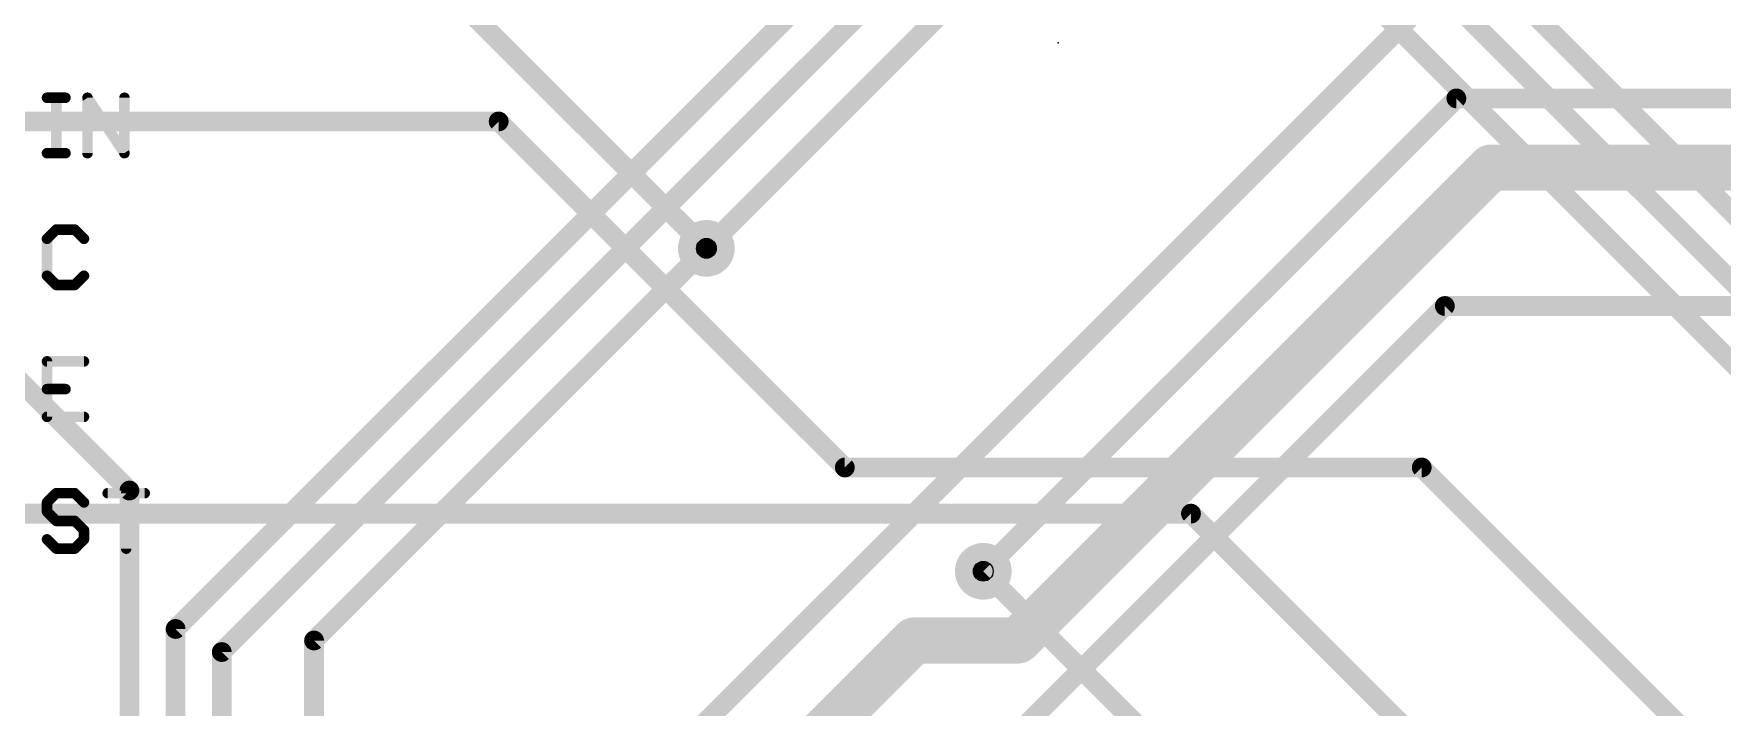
# Model space of a CAD drawing. Extents: x -15 to 99, y 4 to 73.
# Drawn here: x 9.94 to 42.46, y 26.72 to 39.69 of the extents above; entities that cross this region are included whole.
import ezdxf

# ---------------------------------------------------------------- set-up
doc = ezdxf.new("R2010")
doc.units = 0
for name, color, linetype in [('1', 22, 'CONTINUOUS'), ('112', 253, 'CONTINUOUS'), ('16', 175, 'CONTINUOUS'), ('18', 82, 'CONTINUOUS'), ('23', 7, 'CONTINUOUS'), ('29', 253, 'CONTINUOUS'), ('30', 253, 'CONTINUOUS'), ('44', 253, 'CONTINUOUS')]:
    doc.layers.add(name, color=color, linetype=linetype)

# ---------------------------------------------------------------- blocks, each defined once
blk = doc.blocks.new('ROUNDV')
at = {"const_width": 0.5}
blk.add_lwpolyline([(0, -0.25, 1), (0, 0.25, 1), (0, -0.25)], format="xyb", dxfattribs=at)

msp = doc.modelspace()

# ---------------------------------------------------------------- linework, layer by layer
at = {"layer": '1'}
for points, const_width in [([(44.8945, 48.4505), (16.4465, 20.0025)], 0.381), ([(32.004, 47.5615), (12.6683, 28.2258)], 0.381), ([(32.4485, 46.6725), (13.5572, 27.7813)], 0.381), ([(22.8918, 35.56), (32.893, 45.5613)], 0.381), ([(37.338, 38.4492), (28.2258, 29.337)], 0.381), ([(64.4525, 38.4492), (37.338, 38.4492)], 0.381), ([(38.0048, 37.1157), (28.8925, 28.0035)], 0.889), ([(61.1188, 37.1157), (38.0048, 37.1157)], 0.889), ([(11.7793, 30.8928), (7.112, 35.56)], 0.381), ([(22.8918, 35.56), (15.3353, 28.0035)], 0.381), ([(26.0033, 23.3362), (37.1157, 34.4488)], 0.381), ([(37.1157, 34.4488), (52.6733, 34.4488)], 0.381), ([(11.7793, 16.4465), (11.7793, 30.8928)], 0.381), ([(12.6683, 28.2258), (12.6683, 16.891)], 0.381), ([(26.8923, 28.0035), (18.4468, 19.558)], 0.889), ([(28.8925, 28.0035), (26.8923, 28.0035)], 0.889), ([(13.5572, 27.7813), (13.5572, 17.3355)], 0.381), ([(15.3353, 28.0035), (15.3353, 19.558)], 0.381)]:
    msp.add_lwpolyline(points, dxfattribs=dict(at, const_width=const_width))
for points, const_width in [([(37.338, 38.5445, 1), (37.338, 38.354)], 0.1905), ([(37.4054, 38.3819, 1), (37.2706, 38.5166)], 0.1905), ([(38.0048, 37.338, 1), (38.0048, 36.8935)], 0.4445), ([(38.1619, 36.9586, 1), (37.8476, 37.2729)], 0.4445), ([(22.8244, 35.6274, 1), (22.9591, 35.4926)], 0.1905), ([(22.9591, 35.4926, 1), (22.8244, 35.6274)], 0.1905), ([(37.1157, 34.544, 1), (37.1157, 34.3535)], 0.1905), ([(37.1831, 34.3814, 1), (37.0484, 34.5161)], 0.1905), ([(11.8745, 30.8928, 1), (11.684, 30.8928)], 0.1905), ([(11.7119, 30.8254, 1), (11.8466, 30.9601)], 0.1905), ([(28.1584, 29.4044, 1), (28.2931, 29.2696)], 0.1905), ([(12.7635, 28.2258, 1), (12.573, 28.2258)], 0.1905), ([(12.6009, 28.2931, 1), (12.7356, 28.1584)], 0.1905), ([(26.8923, 28.2258, 1), (26.8923, 27.7813)], 0.4445), ([(27.0494, 27.8463, 1), (26.7351, 28.1607)], 0.4445), ([(28.7353, 28.1607, 1), (29.0497, 27.8463)], 0.4445), ([(28.8925, 27.7813, 1), (28.8925, 28.2258)], 0.4445), ([(13.6525, 27.7813, 1), (13.462, 27.7813)], 0.1905), ([(15.2679, 28.0709, 1), (15.4026, 27.9361)], 0.1905), ([(15.4305, 28.0035, 1), (15.24, 28.0035)], 0.1905), ([(13.4899, 27.8486, 1), (13.6246, 27.7139)], 0.1905)]:
    msp.add_lwpolyline(points, format="xyb", dxfattribs=dict(at, const_width=const_width))
at = {"layer": '112', "const_width": 0.2032}
for points in [[(10.1915, 38.4616), (10.5474, 38.4616)], [(10.3694, 37.3939), (10.3694, 38.4616)], [(10.9711, 37.3939), (10.9711, 38.4616)], [(10.9711, 38.4616), (11.6829, 37.3939)], [(11.6829, 37.3939), (11.6829, 38.4616)], [(10.1915, 37.3939), (10.5474, 37.3939)], [(10.3694, 35.9216), (10.1915, 35.7436)], [(10.1915, 35.7436), (10.1915, 35.0318)], [(10.7253, 35.9216), (10.3694, 35.9216)], [(10.9033, 35.7436), (10.7253, 35.9216)], [(10.1915, 35.0318), (10.3694, 34.8539)], [(10.7253, 34.8539), (10.9033, 35.0318)], [(10.3694, 34.8539), (10.7253, 34.8539)], [(10.9033, 33.3816), (10.1915, 33.3816)], [(10.1915, 33.3816), (10.1915, 32.3139)], [(10.1915, 32.8477), (10.5474, 32.8477)], [(10.1915, 32.3139), (10.9033, 32.3139)], [(10.3694, 30.8416), (10.1915, 30.6636)], [(10.7253, 30.8416), (10.3694, 30.8416)], [(10.9033, 30.6636), (10.7253, 30.8416)], [(11.3609, 30.8416), (12.0727, 30.8416)], [(11.7168, 29.7739), (11.7168, 30.8416)], [(10.1915, 30.6636), (10.1915, 30.4857)], [(10.1915, 30.4857), (10.3694, 30.3077)], [(10.3694, 30.3077), (10.7253, 30.3077)], [(10.7253, 30.3077), (10.9033, 30.1298)], [(10.3694, 29.7739), (10.1915, 29.9518)], [(10.9033, 29.9518), (10.7253, 29.7739)], [(10.9033, 30.1298), (10.9033, 29.9518)], [(10.7253, 29.7739), (10.3694, 29.7739)]]:
    msp.add_lwpolyline(points, dxfattribs=at)
at = {"layer": '112', "const_width": 0.1016}
for points in [[(10.1915, 38.5124, 1), (10.1915, 38.4108)], [(10.4202, 38.4616, 1), (10.3186, 38.4616)], [(10.5474, 38.4108, 1), (10.5474, 38.5124)], [(11.0219, 38.4616, 1), (10.9203, 38.4616)], [(11.0133, 38.4898, 1), (10.9288, 38.4334)], [(11.7337, 38.4616, 1), (11.6321, 38.4616)], [(10.1915, 37.4447, 1), (10.1915, 37.3431)], [(10.3186, 37.3939, 1), (10.4202, 37.3939)], [(10.5474, 37.3431, 1), (10.5474, 37.4447)], [(10.9203, 37.3939, 1), (11.0219, 37.3939)], [(11.6321, 37.3939, 1), (11.7337, 37.3939)], [(11.6406, 37.3657, 1), (11.7251, 37.4221)], [(10.2423, 35.7436, 1), (10.1407, 35.7436)], [(10.1556, 35.7796, 1), (10.2274, 35.7077)], [(10.3694, 35.9724, 1), (10.3694, 35.8708)], [(10.4053, 35.8857, 1), (10.3335, 35.9575)], [(10.7613, 35.9575, 1), (10.6894, 35.8857)], [(10.7253, 35.8708, 1), (10.7253, 35.9724)], [(10.8674, 35.7077, 1), (10.9392, 35.7796)], [(10.2274, 35.0677, 1), (10.1556, 34.9959)], [(10.9392, 34.9959, 1), (10.8674, 35.0677)], [(10.1407, 35.0318, 1), (10.2423, 35.0318)], [(10.3694, 34.9047, 1), (10.3694, 34.8031)], [(10.3335, 34.818, 1), (10.4053, 34.8898)], [(10.6894, 34.8898, 1), (10.7613, 34.818)], [(10.7253, 34.8031, 1), (10.7253, 34.9047)], [(10.1915, 33.4324, 1), (10.1915, 33.3308)], [(10.2423, 33.3816, 1), (10.1407, 33.3816)], [(10.9033, 33.3308, 1), (10.9033, 33.4324)], [(10.1915, 32.8985, 1), (10.1915, 32.7969)], [(10.5474, 32.7969, 1), (10.5474, 32.8985)], [(10.1915, 32.3647, 1), (10.1915, 32.2631)], [(10.1407, 32.3139, 1), (10.2423, 32.3139)], [(10.9033, 32.2631, 1), (10.9033, 32.3647)], [(10.3694, 30.8924, 1), (10.3694, 30.7908)], [(10.4053, 30.8057, 1), (10.3335, 30.8775)], [(10.7613, 30.8775, 1), (10.6894, 30.8057)], [(10.7253, 30.7908, 1), (10.7253, 30.8924)], [(11.3609, 30.8924, 1), (11.3609, 30.7908)], [(11.7676, 30.8416, 1), (11.666, 30.8416)], [(12.0727, 30.7908, 1), (12.0727, 30.8924)], [(10.2423, 30.6636, 1), (10.1407, 30.6636)], [(10.1556, 30.6996, 1), (10.2274, 30.6277)], [(10.2274, 30.5216, 1), (10.1556, 30.4498)], [(10.8674, 30.6277, 1), (10.9392, 30.6996)], [(10.1407, 30.4857, 1), (10.2423, 30.4857)], [(10.3694, 30.3585, 1), (10.3694, 30.2569)], [(10.3335, 30.2718, 1), (10.4053, 30.3437)], [(10.7613, 30.3437, 1), (10.6894, 30.2718)], [(10.7253, 30.2569, 1), (10.7253, 30.3585)], [(10.2274, 29.9877, 1), (10.1556, 29.9159)], [(10.9541, 30.1298, 1), (10.8525, 30.1298)], [(10.8525, 29.9518, 1), (10.9541, 29.9518)], [(10.8674, 30.0939, 1), (10.9392, 30.1657)], [(10.9392, 29.9159, 1), (10.8674, 29.9877)], [(10.3694, 29.8247, 1), (10.3694, 29.7231)], [(10.3335, 29.738, 1), (10.4053, 29.8098)], [(10.6894, 29.8098, 1), (10.7613, 29.738)], [(10.7253, 29.7231, 1), (10.7253, 29.8247)], [(11.666, 29.7739, 1), (11.7676, 29.7739)]]:
    msp.add_lwpolyline(points, format="xyb", dxfattribs=at)
at = {"layer": '16', "const_width": 0.381}
for points in [[(28.448, 49.1173), (49.784, 27.7813)], [(28.6703, 47.3392), (48.895, 27.1145)], [(33.5598, 45.339), (56.4515, 22.4473)], [(14.0018, 44.45), (22.8918, 35.56)], [(18.8912, 38.0048), (6.4453, 38.0048)], [(25.5587, 31.3373), (18.8912, 38.0048)], [(36.6713, 31.3373), (25.5587, 31.3373)], [(47.7838, 20.2248), (36.6713, 31.3373)], [(32.2263, 30.4483), (6.4453, 30.4483)], [(42.8942, 19.7803), (32.2263, 30.4483)], [(28.2258, 29.337), (34.4488, 23.114)]]:
    msp.add_lwpolyline(points, dxfattribs=at)
at = {"layer": '16', "const_width": 0.1905}
for points in [[(18.9586, 38.0721, 1), (18.8239, 37.9374)], [(18.8912, 37.9095, 1), (18.8912, 38.1)], [(22.8244, 35.4926, 1), (22.9591, 35.6274)], [(25.5587, 31.4325, 1), (25.5587, 31.242)], [(25.4914, 31.2699, 1), (25.6261, 31.4046)], [(36.7386, 31.4046, 1), (36.6039, 31.2699)], [(36.6713, 31.242, 1), (36.6713, 31.4325)], [(32.2936, 30.5156, 1), (32.1589, 30.3809)], [(32.2263, 30.353, 1), (32.2263, 30.5435)], [(28.2931, 29.4044, 1), (28.1584, 29.2696)]]:
    msp.add_lwpolyline(points, format="xyb", dxfattribs=at)
at = {"layer": '23'}
msp.add_point((29.6672, 39.5224), dxfattribs=at)
at = {"layer": '44'}
for centre in [(22.8918, 35.56), (28.2258, 29.337)]:
    msp.add_circle(centre, 0.1905, dxfattribs=at)

# ---------------------------------------------------------------- block references
at = {"layer": '18', "xscale": 0.889, "yscale": 0.889}
for p in [(22.8918, 35.56), (22.8918, 35.56), (28.2258, 29.337), (28.2258, 29.337)]:
    msp.add_blockref('ROUNDV', p, dxfattribs=at)
at = {"layer": '29', "xscale": 1.0922, "yscale": 1.0922}
for p in [(22.8918, 35.56), (28.2258, 29.337)]:
    msp.add_blockref('ROUNDV', p, dxfattribs=at)
at = {"layer": '30', "xscale": 1.0922, "yscale": 1.0922}
for p in [(22.8918, 35.56), (28.2258, 29.337)]:
    msp.add_blockref('ROUNDV', p, dxfattribs=at)

doc.saveas('drawing.dxf')
